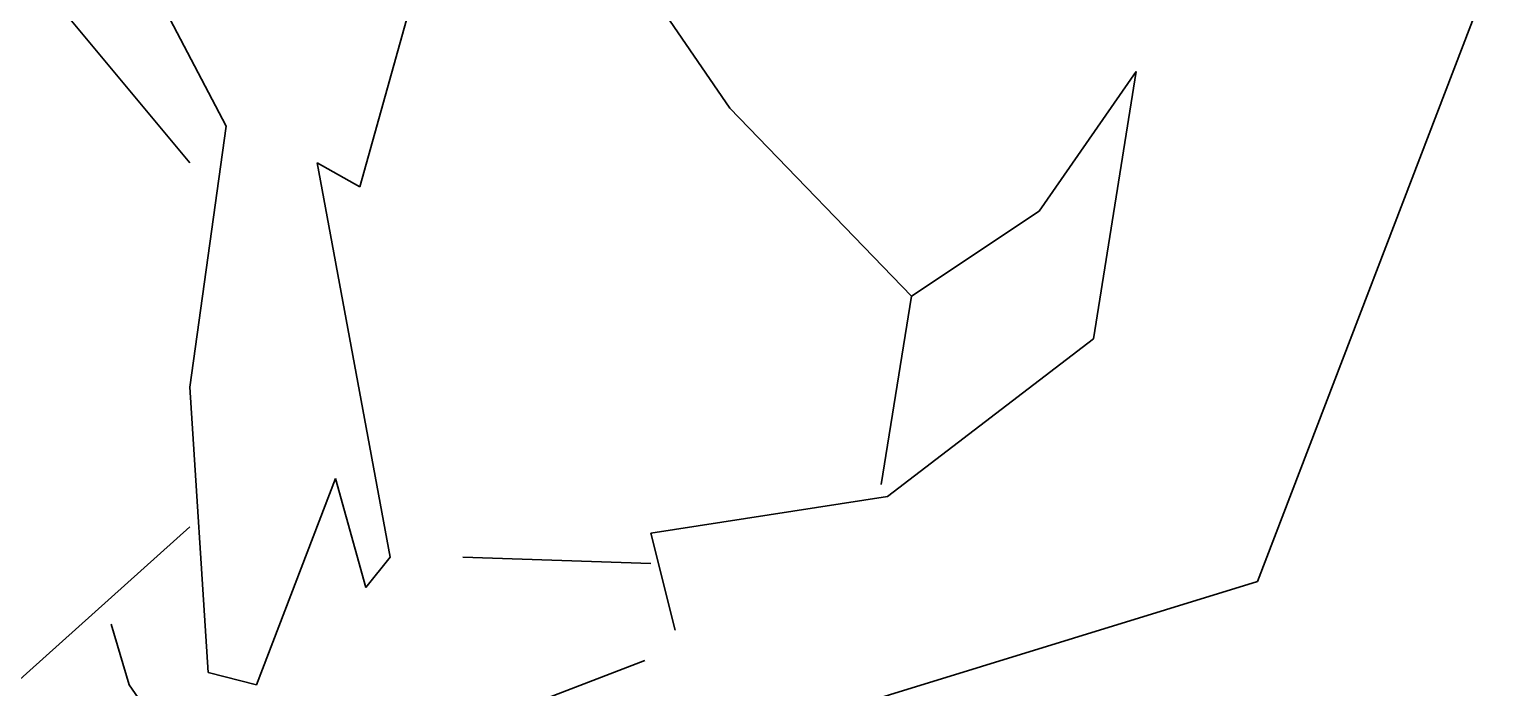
# Model space of a CAD drawing. Header units: millimetres. Extents: x -234375 to -184638, y -91483 to -70216.
# Drawn here: x -193543.5 to -193098.5, y -72517.8 to -72317 of the extents above; entities that cross this region are included whole.
import ezdxf

# ---------------------------------------------------------------- set-up
doc = ezdxf.new("R2010")
doc.units = ezdxf.units.MM
doc.header["$MEASUREMENT"] = 0
doc.layers.add('New_Drawing & Figure_Pen_No__7', color=7, linetype='Continuous', lineweight=35)

msp = doc.modelspace()

# ---------------------------------------------------------------- linework, layer by layer
at = {"layer": 'New_Drawing & Figure_Pen_No__7', "color": 7, "linetype": 'Continuous', "lineweight": 35}
for points in [[(-193398.27, -72241.11), (-193329.8, -72341.04)], [(-193416.77, -72272.57), (-193442.68, -72365.09)], [(-193540.76, -72302.18), (-193494.49, -72357.69)], [(-193098.49, -72302.18), (-193168.81, -72485.38)], [(-193483.39, -72346.59), (-193503.75, -72307.73)], [(-193235.42, -72372.5), (-193205.82, -72329.93)], [(-193205.82, -72329.93), (-193218.77, -72411.36)], [(-193329.8, -72341.04), (-193274.29, -72398.4)], [(-193494.49, -72426.16), (-193483.39, -72346.59)], [(-193455.63, -72357.69), (-193433.43, -72477.97)], [(-193442.68, -72365.09), (-193455.63, -72357.69)], [(-193274.29, -72398.4), (-193235.42, -72372.5)], [(-193274.29, -72398.4), (-193283.54, -72455.77)], [(-193218.77, -72411.36), (-193281.69, -72459.47)], [(-193488.94, -72513.13), (-193494.49, -72426.16)], [(-193450.08, -72453.92), (-193474.14, -72516.83)], [(-193440.83, -72487.23), (-193450.08, -72453.92)], [(-193281.69, -72459.47), (-193353.86, -72470.57)], [(-193494.49, -72468.72), (-193583.32, -72548.29)], [(-193353.86, -72470.57), (-193346.45, -72500.18)], [(-193433.43, -72477.97), (-193440.83, -72487.23)], [(-193353.86, -72479.82), (-193411.22, -72477.97)], [(-193168.81, -72485.38), (-193337.2, -72537.19)], [(-193518.55, -72498.33), (-193513, -72516.83)], [(-193427.88, -72537.19), (-193355.71, -72509.43)], [(-193474.14, -72516.83), (-193488.94, -72513.13)], [(-193513, -72516.83), (-193496.34, -72540.89)]]:
    msp.add_lwpolyline(points, dxfattribs=at)

doc.saveas('drawing.dxf')
